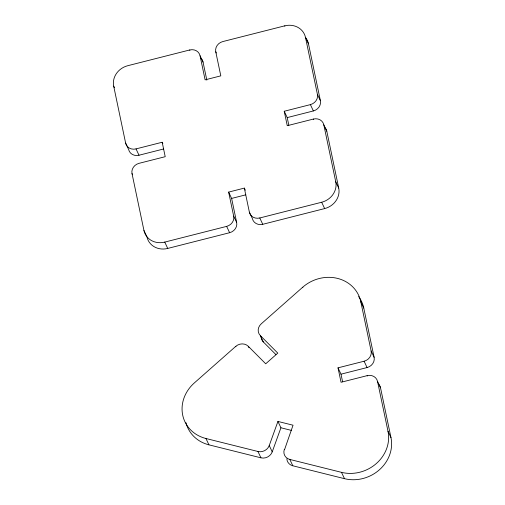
<?xml version="1.0" encoding="UTF-8"?>
<svg xmlns="http://www.w3.org/2000/svg" width="505" height="505" viewBox="0 0 505 505"><rect width="100%" height="100%" fill="white"/><g stroke="black" fill="none" stroke-linecap="round" stroke-linejoin="round"><path stroke-width="0.76" d="M360.797 301.738L371.137 350.981A9.033 8.149 -25.2 0 1 364.105 361.22L338.015 367.842L341.001 374.173L367.084 367.552A9.033 8.149 -25.2 0 0 374.117 357.319L363.777 308.069L360.797 301.738A36.126 32.604 -25.2 0 0 302.672 287.25L261.243 323.844A9.033 8.149 -25.2 0 0 260.346 335.61L277.788 353.121L265.712 363.789L248.271 346.278A9.033 8.149 -25.2 0 0 235.747 346.367L194.318 382.954A36.126 32.604 -25.2 0 0 205.952 438.504L257.954 451.489A9.033 8.149 -25.2 0 0 269.247 445.53L277.933 421.441L293.039 425.204L284.536 449.702M185.96 422.679A36.126 32.604 -25.2 0 0 208.931 444.836L260.933 457.82A9.033 8.149 -25.2 0 0 272.227 451.861L280.919 427.773L277.933 421.441M206.829 80.156L203.048 62.115L200.068 55.784A9.033 8.149 -25.2 0 0 189.672 49.982L127.771 65.7A18.06 16.305 -25.2 0 0 113.694 86.166L125.631 143.092L128.611 149.423A9.033 8.149 -25.2 0 0 139.008 155.231L163.67 148.969M305.493 37.458L317.424 94.385A9.033 8.149 -25.2 0 1 310.392 104.617L284.233 111.258L287.212 117.596L313.371 110.948A9.033 8.149 -25.2 0 0 320.404 100.722L308.473 43.79L305.493 37.458A18.06 16.305 -25.2 0 0 284.694 25.85L222.8 41.568A9.033 8.149 -25.2 0 0 215.761 51.8L220.805 75.857L205.112 79.841L200.068 55.784M125.631 143.092A9.033 8.149 -25.2 0 0 136.028 148.899L162.181 142.252L162.844 143.66M146.93 236.826A18.06 16.305 -25.2 0 0 167.729 248.435L229.623 232.71A9.033 8.149 -25.2 0 0 236.662 222.484L233.682 216.146L228.639 192.096L244.332 188.106L249.375 212.163L252.355 218.495A9.033 8.149 -25.2 0 0 262.752 224.302L324.652 208.584A18.06 16.305 -25.2 0 0 338.729 188.119L326.792 131.186L323.812 124.855A9.033 8.149 -25.2 0 0 313.416 119.054L287.263 125.695L284.233 111.258M228.639 192.096L231.618 198.427L245.815 194.823M162.181 142.252L165.211 156.689L139.052 163.33A9.033 8.149 -25.2 0 0 132.013 173.562L143.95 230.488A18.06 16.305 -25.2 0 0 164.75 242.097L226.644 226.379A9.033 8.149 -25.2 0 0 233.682 216.146M249.375 212.163A9.033 8.149 -25.2 0 0 259.772 217.971L321.672 202.246A18.06 16.305 -25.2 0 0 335.749 181.787L323.812 124.855M286.846 458.723A9.033 8.149 -25.2 0 0 292.812 465.78L344.486 478.677A36.126 32.604 -25.2 0 0 379.369 469.827A36.126 32.604 -25.2 0 0 390.977 437.614L380.517 387.783L377.538 381.452A9.033 8.149 -25.2 0 0 367.141 375.651L341.045 382.272L338.015 367.842M280.919 427.773L291.486 430.411M284.347 449.305A9.033 8.149 -25.2 0 0 289.832 459.443L341.506 472.345A36.126 32.604 -25.2 0 0 376.389 463.495A36.126 32.604 -25.2 0 0 387.998 431.276L377.538 381.452M260.346 335.61L263.326 341.942L275.863 354.529M317.424 94.385L320.404 100.722M284.694 25.85L284.883 26.247M310.392 104.617L313.371 110.948M313.416 119.054L313.599 119.445M335.749 181.787L338.729 188.119M321.672 202.246L324.652 208.584M371.137 350.981L374.117 357.319M364.105 361.22L367.084 367.552M215.761 51.8L216.317 52.987M367.141 375.651L367.324 376.042M387.998 431.276L390.977 437.614M302.672 287.25L302.855 287.648M189.672 49.982L189.855 50.374M259.772 217.971L262.752 224.302M244.332 188.106L245.329 190.221M226.644 226.379L229.623 232.71M341.506 472.345L344.486 478.677M248.271 346.278L248.933 347.68M289.832 459.443L292.812 465.78M113.694 86.166L114.439 87.744M235.747 346.367L235.93 346.758M136.028 148.899L139.008 155.231M269.247 445.53L272.227 451.861M164.75 242.097L167.729 248.435M132.013 173.562L132.575 174.749M257.954 451.489L260.933 457.82M143.95 230.488L146.601 236.119M205.952 438.504L208.931 444.836M287.212 117.596L288.809 125.189M341.001 374.173L342.592 381.774M231.618 198.427L236.662 222.484M305.285 37.269A18.06 16.305 -25.2 0 1 308.473 43.79M201.041 58.403A9.033 8.149 -25.2 0 1 203.048 62.115M324.33 127.058A9.033 8.149 -25.2 0 1 326.792 131.186M378.51 384.071A9.033 8.149 -25.2 0 1 380.517 387.783M358.607 296.549A36.126 32.604 -25.2 0 1 363.777 308.069M263.326 341.942A9.033 8.149 -25.2 0 1 261.161 336.936"/></g></svg>
